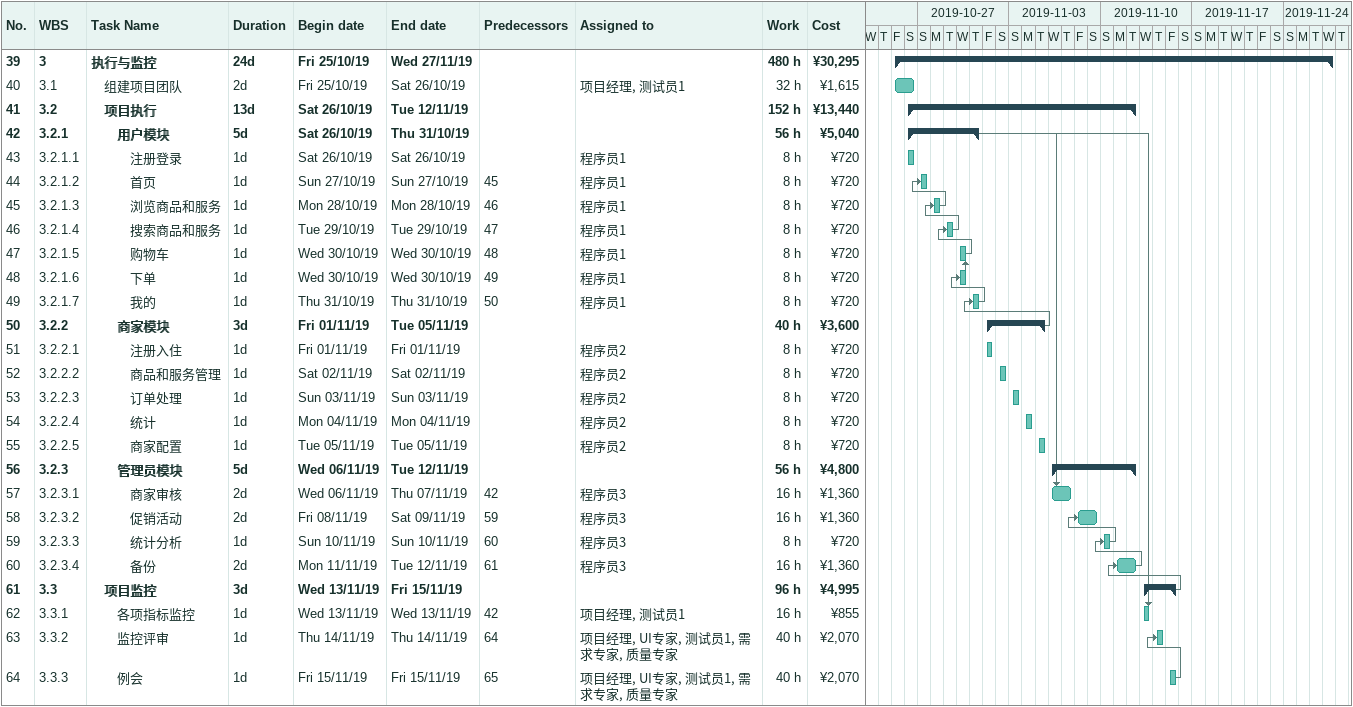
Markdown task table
| ID | WBS | Task | Duration | Start | Finish | Predecessors | Resources | Work (h) | Cost (¥) |
|---|---|---|---|---|---|---|---|---|---|
| 39 | 3 | **执行与监控** | 24d | 2019-10-25 | 2019-11-27 |  |  | 480 | 30295 |
| 40 | 3.1 | 组建项目团队 | 2d | 2019-10-25 | 2019-10-26 |  | 项目经理, 测试员1 | 32 | 1615 |
| 41 | 3.2 | **项目执行** | 13d | 2019-10-26 | 2019-11-12 |  |  | 152 | 13440 |
| 42 | 3.2.1 | **用户模块** | 5d | 2019-10-26 | 2019-10-31 |  |  | 56 | 5040 |
| 43 | 3.2.1.1 | 注册登录 | 1d | 2019-10-26 | 2019-10-26 |  | 程序员1 | 8 | 720 |
| 44 | 3.2.1.2 | 首页 | 1d | 2019-10-27 | 2019-10-27 | 45 | 程序员1 | 8 | 720 |
| 45 | 3.2.1.3 | 浏览商品和服务 | 1d | 2019-10-28 | 2019-10-28 | 46 | 程序员1 | 8 | 720 |
| 46 | 3.2.1.4 | 搜索商品和服务 | 1d | 2019-10-29 | 2019-10-29 | 47 | 程序员1 | 8 | 720 |
| 47 | 3.2.1.5 | 购物车 | 1d | 2019-10-30 | 2019-10-30 | 48 | 程序员1 | 8 | 720 |
| 48 | 3.2.1.6 | 下单 | 1d | 2019-10-30 | 2019-10-30 | 49 | 程序员1 | 8 | 720 |
| 49 | 3.2.1.7 | 我的 | 1d | 2019-10-31 | 2019-10-31 | 50 | 程序员1 | 8 | 720 |
| 50 | 3.2.2 | **商家模块** | 3d | 2019-11-01 | 2019-11-05 |  |  | 40 | 3600 |
| 51 | 3.2.2.1 | 注册入住 | 1d | 2019-11-01 | 2019-11-01 |  | 程序员2 | 8 | 720 |
| 52 | 3.2.2.2 | 商品和服务管理 | 1d | 2019-11-02 | 2019-11-02 |  | 程序员2 | 8 | 720 |
| 53 | 3.2.2.3 | 订单处理 | 1d | 2019-11-03 | 2019-11-03 |  | 程序员2 | 8 | 720 |
| 54 | 3.2.2.4 | 统计 | 1d | 2019-11-04 | 2019-11-04 |  | 程序员2 | 8 | 720 |
| 55 | 3.2.2.5 | 商家配置 | 1d | 2019-11-05 | 2019-11-05 |  | 程序员2 | 8 | 720 |
| 56 | 3.2.3 | **管理员模块** | 5d | 2019-11-06 | 2019-11-12 |  |  | 56 | 4800 |
| 57 | 3.2.3.1 | 商家审核 | 2d | 2019-11-06 | 2019-11-07 | 42 | 程序员3 | 16 | 1360 |
| 58 | 3.2.3.2 | 促销活动 | 2d | 2019-11-08 | 2019-11-09 | 59 | 程序员3 | 16 | 1360 |
| 59 | 3.2.3.3 | 统计分析 | 1d | 2019-11-10 | 2019-11-10 | 60 | 程序员3 | 8 | 720 |
| 60 | 3.2.3.4 | 备份 | 2d | 2019-11-11 | 2019-11-12 | 61 | 程序员3 | 16 | 1360 |
| 61 | 3.3 | **项目监控** | 3d | 2019-11-13 | 2019-11-15 |  |  | 96 | 4995 |
| 62 | 3.3.1 | 各项指标监控 | 1d | 2019-11-13 | 2019-11-13 | 42 | 项目经理, 测试员1 | 16 | 855 |
| 63 | 3.3.2 | 监控评审 | 1d | 2019-11-14 | 2019-11-14 | 64 | 项目经理, UI专家, 测试员1, 需求专家, 质量专家 | 40 | 2070 |
| 64 | 3.3.3 | 例会 | 1d | 2019-11-15 | 2019-11-15 | 65 | 项目经理, UI专家, 测试员1, 需求专家, 质量专家 | 40 | 2070 |
